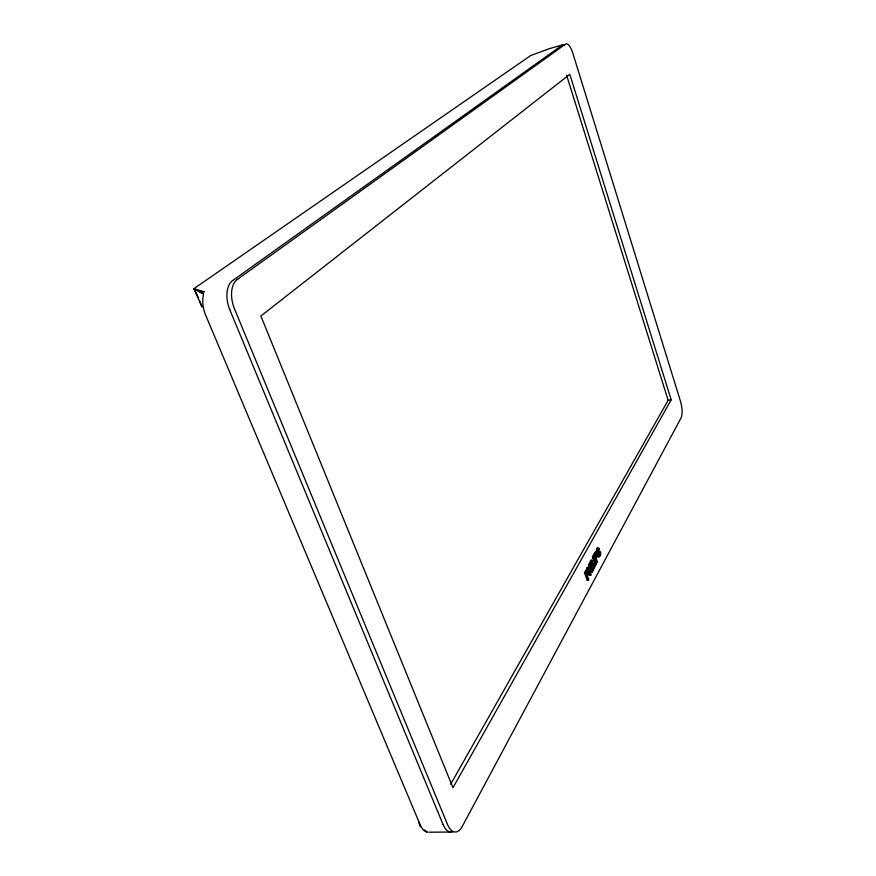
<?xml version="1.0" encoding="UTF-8"?>
<svg xmlns="http://www.w3.org/2000/svg" width="876" height="876" viewBox="0 0 876 876"><rect width="100%" height="100%" fill="white"/><g stroke="black" fill="none" stroke-linecap="round" stroke-linejoin="round"><path stroke-width="1.31" d="M599.523 555.603L599.666 554.935M596.764 549.537L598.866 549.657C596.95 547.27 597.027 554.826 599.622 551.037C602.458 552.8 599.556 559.764 597.355 555.767L598.626 554.968C600.213 557.815 601.418 550.665 598.45 552.384L597.892 552.898L599.447 552.285M598.965 556.731L598.626 554.968M598.866 549.657L598.888 548.42A2.508 0.986 83.3 0 0 598.001 547.905L597.027 551.103A2.289 0.898 83.4 0 0 597.509 552.811L598.877 552.8M597.87 549.767L597.892 548.529A2.508 0.986 83.3 0 0 597.005 548.004L596.03 551.212A2.289 0.898 83.4 0 0 596.512 552.909L598.505 553.128M587.259 580.284L588.606 579.496L587.478 576.441L588.639 572.948A2.759 1.106 83.8 0 0 588.409 571.404L587.095 569.794L585.486 572.641L588.278 580.186L587.259 580.284L584.478 572.751L586.088 569.893L587.019 570.517M590.982 574.689L589.647 575.466L590.982 574.689L589.69 571.152L591.004 568.513L589.997 568.612L591.289 572.137L592.625 571.371L589.822 562.085L590.829 561.987L593.238 570.134L592.231 570.232L593.567 569.466L590.731 560.279L591.727 560.18L594.147 566.772L595.373 564.297L595.691 565.173L594.136 568.316L593.14 568.414M591.289 572.137L592.625 571.371M596.37 561.888L596.041 562.545L597.366 561.79L596.26 558.768L597.377 555.395A2.705 1.073 83.4 0 0 597.147 553.862L595.877 552.263L594.322 555.001L597.038 562.447M588.278 580.186L588.606 579.496M593.238 570.134L593.567 569.466M593.556 566.049L594.366 564.396L596.457 563.607L593.326 555.11L594.881 552.362L595.789 552.997M588.792 569.488L589.668 567.725L588.541 564.648L589.877 563.881L590.676 567.626L589.362 570.265L588.223 567.177L586.876 567.955L589.647 575.466M590.654 575.368L588.223 567.177M594.136 568.316L591.727 560.18M596.14 564.275L593.742 556.161L592.417 556.928L595.132 564.374L592.745 556.271M586.153 572.86C587.457 568.108 589.263 574.295 587.15 575.554L586.153 572.86L585.146 572.959L586.143 575.652M594.968 555.231C596.238 550.643 597.98 556.687 595.943 557.892L594.968 555.231L593.972 555.329M671.191 399.806L452.958 787.732L260.873 316.017L569.805 74.307L671.191 399.806L668.136 400.277L450.647 784.272M598.516 555.866L599.283 553.632L598.45 552.384M237.265 279.477L565.578 44.085A12.144 4.238 75.6 0 1 572.762 52.987L680.499 401.328A12.647 4.227 80.9 0 1 680.981 418.06L462.134 826.681A21.878 10.359 89.7 0 1 447.483 824.382L234.374 308.56M232.655 280.55L562.392 45.005A12.133 4.26 75.6 0 1 564.713 45.234M596.939 552.241L598.91 551.3M562.907 44.764L549.066 48.771L530.681 55.56L193.924 288.675L202.049 307.016L199.564 300.895M598.155 549.077L599.151 548.967M593.326 555.11L594.322 555.001M597.355 555.767L598.341 555.669M592.417 556.928L593.413 556.818M590.391 560.947L591.399 560.848M589.482 562.753L590.49 562.655M588.541 564.648L589.548 564.549M586.876 567.955L587.884 567.856M589.668 567.725L590.676 567.626M588.683 571.262L589.69 571.152M584.478 572.751L585.486 572.641M428.824 832.2L451.655 832.047M199.575 291.456L203.648 294.161L193.924 288.675L199.575 291.456L204.415 291.883L193.924 288.675L196.563 293.756M424.455 829.977L427.433 832.189A21.834 10.676 -89.8 0 1 420.119 824.677L205.564 314.922A22.382 13.644 76 0 1 203.32 295.354M598.056 555.789L597.629 555.077M420.25 826.714L418.618 821.535M229.742 309.578L443.059 824.469M197.089 294.774L198.578 298.453M591.004 568.513L592.296 572.039M588.869 563.98L590.249 567.725M566.608 75.194L668.136 400.277M599.403 552.154L599.688 553.49M229.775 309.556A22.458 13.337 76.1 0 1 232.633 280.495M453.001 831.696A21.834 10.392 89.8 0 1 443.081 824.425M234.407 308.538A22.502 13.293 76.2 0 1 237.243 279.422"/></g></svg>
